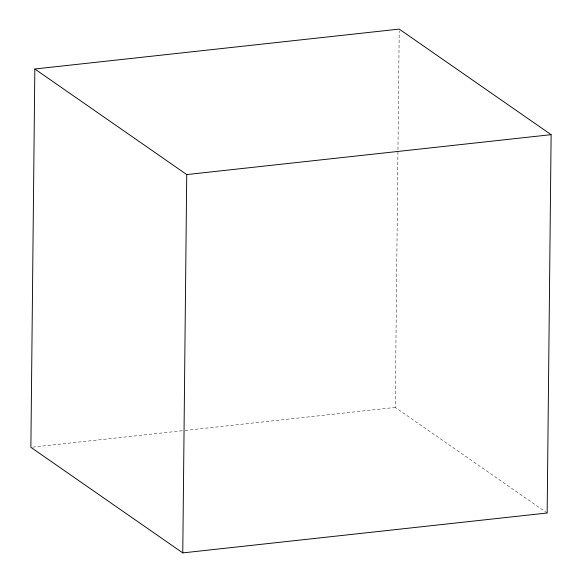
<?xml version="1.0" encoding="UTF-8"?>
<svg xmlns="http://www.w3.org/2000/svg" width="582" height="582" viewBox="0 0 582 582"><rect width="100%" height="100%" fill="white"/><g stroke="black" fill="none" stroke-linecap="round" stroke-linejoin="round"><path stroke-width="0.44" stroke-dasharray="2.91 2.18" d="M547.167 513.004L395.265 407.429L397.957 150.673M397.964 149.763L399.208 30.911M32.679 447.129L184.21 430.534M185.112 430.44L395.265 407.429"/><path stroke-width="0.87" d="M34.833 68.996L30.875 447.325L182.77 552.9L547.167 513.004L551.125 134.675L399.23 29.1L34.833 68.996L186.735 174.571L551.125 134.675M182.77 552.9L186.735 174.571"/></g></svg>
